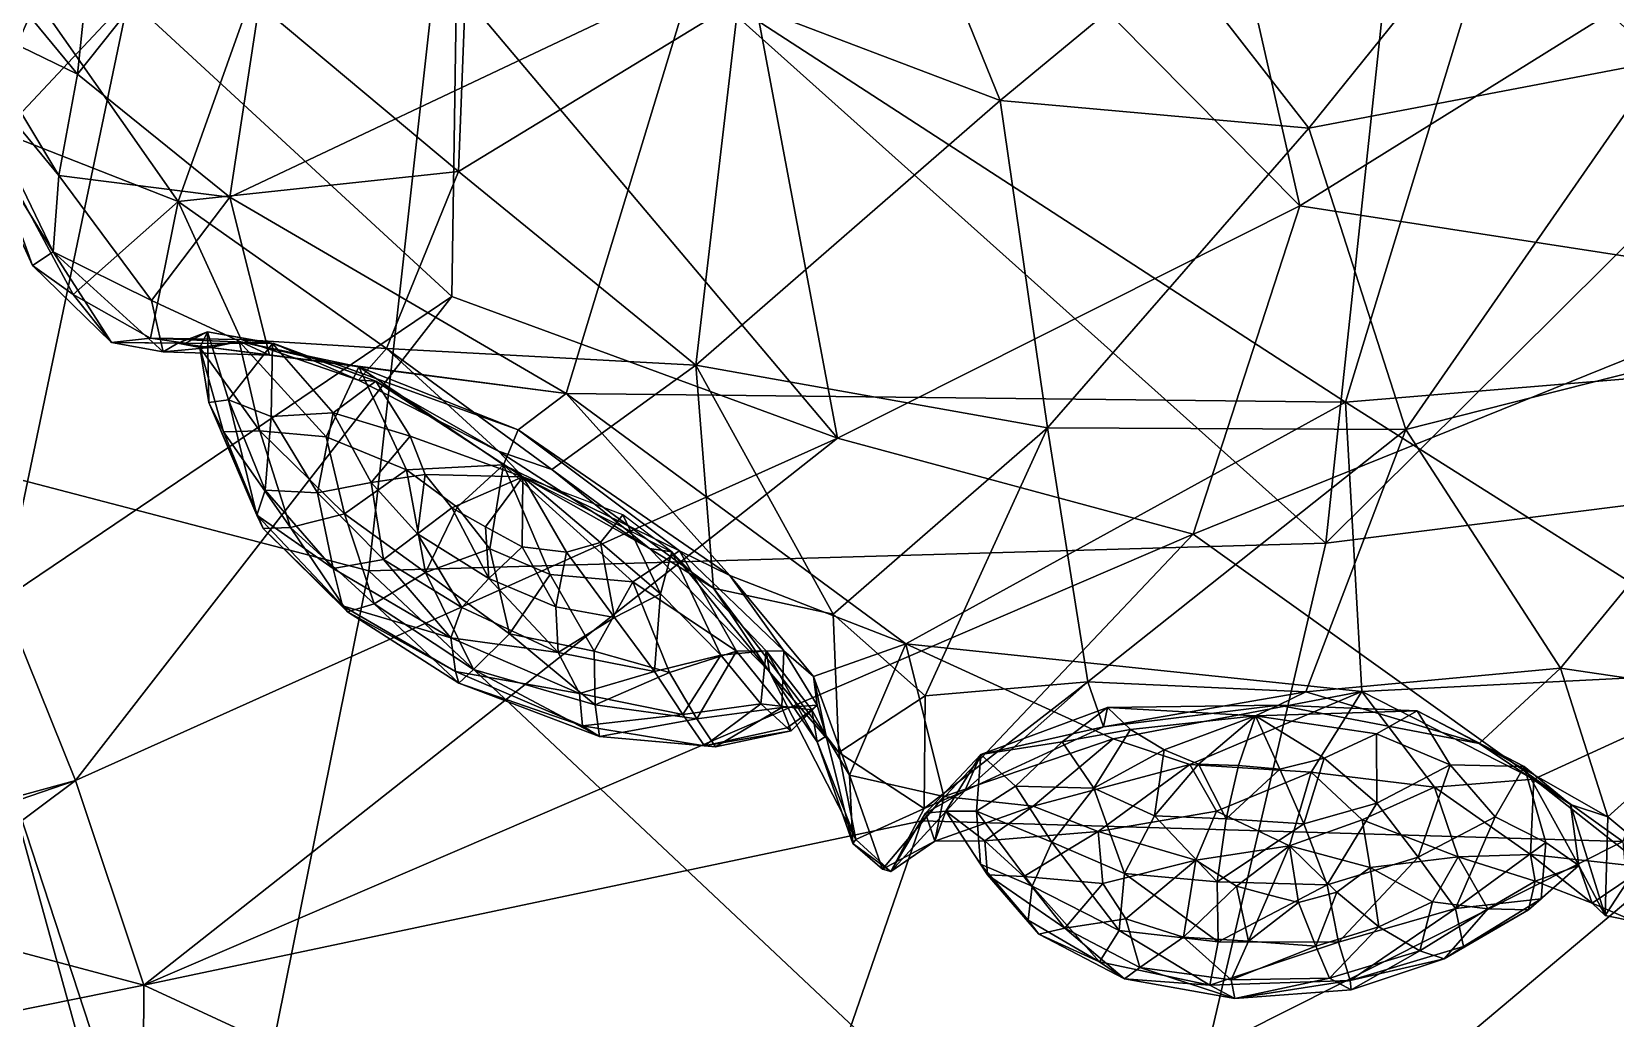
# Model space of a CAD drawing. Extents: x -1.1 to 1.1, y -3.78 to 5.59.
# Drawn here: x 0.4002 to 0.5983, y -1.8099 to -1.6865 of the extents above; entities that cross this region are included whole.
import ezdxf

# ---------------------------------------------------------------- set-up
doc = ezdxf.new("R2010")
doc.units = 0
doc.layers.add('STEGOSRS$LWO', color=1, linetype='CONTINUOUS')

msp = doc.modelspace()

# ---------------------------------------------------------------- linework, layer by layer
at = {"layer": 'STEGOSRS$LWO'}
for points in [[(0.31653, -1.72102, 2.58349), (0.4536, -1.65331, 2.53781), (0.3213, -1.55433, 2.68299)], [(0.50104, -1.73733, 1.20465), (0.45339, -1.68076, 1.10156), (0.48074, -1.62935, 0.93973)], [(0.55888, -1.70827, 1.11922), (0.48074, -1.62935, 0.93973), (0.54084, -1.62904, 0.93015)], [(0.50104, -1.73733, 1.20465), (0.48074, -1.62935, 0.93973), (0.55888, -1.70827, 1.11922)], [(0.55888, -1.70827, 1.11922), (0.54084, -1.62904, 0.93015), (0.65119, -1.65074, 0.99182)], [(0.41234, -1.68226, 1.19148), (0.37455, -1.72261, 1.30291), (0.34999, -1.63189, 1.28367)], [(0.67938, -1.63394, 2.30819), (0.57314, -1.64689, 2.4393), (0.5621, -1.75044, 2.38643)], [(0.5621, -1.75044, 2.38643), (0.66903, -1.73704, 2.25782), (0.67938, -1.63394, 2.30819)], [(0.5621, -1.75044, 2.38643), (0.57314, -1.64689, 2.4393), (0.4536, -1.65331, 2.53781)], [(0.62272, -1.71814, 1.15257), (0.55888, -1.70827, 1.11922), (0.65119, -1.65074, 0.99182)], [(0.44243, -1.75392, 2.48303), (0.4536, -1.65331, 2.53781), (0.31653, -1.72102, 2.58349)], [(0.41008, -1.65261, 0.01009), (0.40597, -1.69177, 0.02), (0.39304, -1.67614, 0.03378)], [(0.41008, -1.65261, 0.01009), (0.43245, -1.65848, 0.00108), (0.40597, -1.69177, 0.02)], [(0.44243, -1.75392, 2.48303), (0.5621, -1.75044, 2.38643), (0.4536, -1.65331, 2.53781)], [(0.58662, -1.66069, -0.00011), (0.67359, -1.65606, 0.00441), (0.65354, -1.72544, 0.00239)], [(0.43245, -1.65848, 0.00108), (0.42503, -1.70717, 0.0074), (0.40597, -1.69177, 0.02)], [(0.43245, -1.65848, 0.00108), (0.48291, -1.67979, -0.00323), (0.42503, -1.70717, 0.0074)], [(0.48291, -1.67979, -0.00323), (0.58662, -1.66069, -0.00011), (0.56457, -1.73281, -0.00253)], [(0.65354, -1.72544, 0.00239), (0.56457, -1.73281, -0.00253), (0.58662, -1.66069, -0.00011)], [(0.45527, -1.66208, 0.25237), (0.42767, -1.6822, 0.16996), (0.45363, -1.70398, 0.17483)], [(0.48867, -1.68267, 0.26155), (0.45527, -1.66208, 0.25237), (0.45363, -1.70398, 0.17483)], [(0.5102, -1.6675, 0.33802), (0.48867, -1.68267, 0.26155), (0.52137, -1.69506, 0.25875)], [(0.54322, -1.67699, 0.33518), (0.5102, -1.6675, 0.33802), (0.52137, -1.69506, 0.25875)], [(0.61068, -1.66764, 0.33325), (0.58248, -1.67056, 0.34405), (0.60413, -1.69012, 0.2637)], [(0.58248, -1.67056, 0.34405), (0.54322, -1.67699, 0.33518), (0.55997, -1.69852, 0.25667)], [(0.58248, -1.67056, 0.34405), (0.55997, -1.69852, 0.25667), (0.60413, -1.69012, 0.2637)], [(0.38366, -1.67403, 0.07745), (0.39396, -1.69808, 0.07114), (0.40089, -1.68245, 0.10856)], [(0.39195, -1.685, 0.04035), (0.39304, -1.67614, 0.03378), (0.40597, -1.69177, 0.02)], [(0.54322, -1.67699, 0.33518), (0.52137, -1.69506, 0.25875), (0.55997, -1.69852, 0.25667)], [(0.45281, -1.7196, 1.19602), (0.41234, -1.68226, 1.19148), (0.45339, -1.68076, 1.10156)], [(0.48291, -1.67979, -0.00323), (0.46709, -1.73174, -0.00002), (0.42503, -1.70717, 0.0074)], [(0.45281, -1.7196, 1.19602), (0.45339, -1.68076, 1.10156), (0.50104, -1.73733, 1.20465)], [(0.56457, -1.73281, -0.00253), (0.46709, -1.73174, -0.00002), (0.48291, -1.67979, -0.00323)], [(0.37455, -1.72261, 1.30291), (0.41234, -1.68226, 1.19148), (0.39663, -1.75755, 1.32417)], [(0.41859, -1.70773, 0.10462), (0.40089, -1.68245, 0.10856), (0.39396, -1.69808, 0.07114)], [(0.41234, -1.68226, 1.19148), (0.45281, -1.7196, 1.19602), (0.39663, -1.75755, 1.32417)], [(0.42767, -1.6822, 0.16996), (0.40089, -1.68245, 0.10856), (0.41859, -1.70773, 0.10462)], [(0.45363, -1.70398, 0.17483), (0.42767, -1.6822, 0.16996), (0.41859, -1.70773, 0.10462)], [(0.48867, -1.68267, 0.26155), (0.45363, -1.70398, 0.17483), (0.48333, -1.72821, 0.15866)], [(0.52137, -1.69506, 0.25875), (0.48867, -1.68267, 0.26155), (0.48333, -1.72821, 0.15866)], [(0.39081, -1.68892, 0.0497), (0.39195, -1.685, 0.04035), (0.40366, -1.70445, 0.02683)], [(0.40597, -1.69177, 0.02), (0.40366, -1.70445, 0.02683), (0.39195, -1.685, 0.04035)], [(0.38986, -1.69276, 0.05841), (0.39081, -1.68892, 0.0497), (0.40294, -1.71403, 0.03817)], [(0.40366, -1.70445, 0.02683), (0.40294, -1.71403, 0.03817), (0.39081, -1.68892, 0.0497)], [(0.60413, -1.69012, 0.2637), (0.55997, -1.69852, 0.25667), (0.57211, -1.73624, 0.16661)], [(0.60413, -1.69012, 0.2637), (0.57211, -1.73624, 0.16661), (0.62745, -1.72224, 0.17163)], [(0.40294, -1.71403, 0.03817), (0.40035, -1.71574, 0.05261), (0.38986, -1.69276, 0.05841)], [(0.39396, -1.69808, 0.07114), (0.38986, -1.69276, 0.05841), (0.40035, -1.71574, 0.05261)], [(0.40366, -1.70445, 0.02683), (0.40597, -1.69177, 0.02), (0.42503, -1.70717, 0.0074)], [(0.52137, -1.69506, 0.25875), (0.48333, -1.72821, 0.15866), (0.52731, -1.73601, 0.16567)], [(0.55997, -1.69852, 0.25667), (0.52137, -1.69506, 0.25875), (0.52731, -1.73601, 0.16567)], [(0.40035, -1.71574, 0.05261), (0.40544, -1.71936, 0.06546), (0.39396, -1.69808, 0.07114)], [(0.39396, -1.69808, 0.07114), (0.40544, -1.71936, 0.06546), (0.41859, -1.70773, 0.10462)], [(0.55997, -1.69852, 0.25667), (0.52731, -1.73601, 0.16567), (0.57211, -1.73624, 0.16661)], [(0.40294, -1.71403, 0.03817), (0.40366, -1.70445, 0.02683), (0.41522, -1.72008, 0.01675)], [(0.42503, -1.70717, 0.0074), (0.41522, -1.72008, 0.01675), (0.40366, -1.70445, 0.02683)], [(0.45363, -1.70398, 0.17483), (0.41859, -1.70773, 0.10462), (0.44464, -1.72609, 0.12009)], [(0.44464, -1.72609, 0.12009), (0.48333, -1.72821, 0.15866), (0.45363, -1.70398, 0.17483)], [(0.42998, -1.72692, 0.00893), (0.41522, -1.72008, 0.01675), (0.42503, -1.70717, 0.0074)], [(0.46709, -1.73174, -0.00002), (0.42998, -1.72692, 0.00893), (0.42503, -1.70717, 0.0074)], [(0.41859, -1.70773, 0.10462), (0.40544, -1.71936, 0.06546), (0.41509, -1.72482, 0.07318)], [(0.41509, -1.72482, 0.07318), (0.42646, -1.72499, 0.09696), (0.41859, -1.70773, 0.10462)], [(0.42646, -1.72499, 0.09696), (0.44464, -1.72609, 0.12009), (0.41859, -1.70773, 0.10462)], [(0.54552, -1.74935, 1.23277), (0.50104, -1.73733, 1.20465), (0.55888, -1.70827, 1.11922)], [(0.54552, -1.74935, 1.23277), (0.55888, -1.70827, 1.11922), (0.62272, -1.71814, 1.15257)], [(0.41025, -1.72537, 0.04952), (0.40035, -1.71574, 0.05261), (0.40294, -1.71403, 0.03817)], [(0.41669, -1.72654, 0.0267), (0.40294, -1.71403, 0.03817), (0.41522, -1.72008, 0.01675)], [(0.41669, -1.72654, 0.0267), (0.41025, -1.72537, 0.04952), (0.40294, -1.71403, 0.03817)], [(0.40544, -1.71936, 0.06546), (0.40035, -1.71574, 0.05261), (0.41025, -1.72537, 0.04952)], [(0.59926, -1.78779, 1.35934), (0.54552, -1.74935, 1.23277), (0.62272, -1.71814, 1.15257)], [(0.29164, -1.84183, 2.5071), (0.42343, -1.84798, 2.42016), (0.31653, -1.72102, 2.58349)], [(0.42343, -1.84798, 2.42016), (0.44243, -1.75392, 2.48303), (0.31653, -1.72102, 2.58349)], [(0.39663, -1.75755, 1.32417), (0.45281, -1.7196, 1.19602), (0.40572, -1.78015, 1.36712)], [(0.41509, -1.72482, 0.07318), (0.40544, -1.71936, 0.06546), (0.41025, -1.72537, 0.04952)], [(0.45281, -1.7196, 1.19602), (0.50104, -1.73733, 1.20465), (0.40572, -1.78015, 1.36712)], [(0.42998, -1.72692, 0.00893), (0.41669, -1.72654, 0.0267), (0.41522, -1.72008, 0.01675)], [(0.59148, -1.76612, 0.12262), (0.62745, -1.72224, 0.17163), (0.57211, -1.73624, 0.16661)], [(0.59148, -1.76612, 0.12262), (0.61429, -1.76946, 0.12696), (0.62745, -1.72224, 0.17163)], [(0.41947, -1.72544, 0.06342), (0.41509, -1.72482, 0.07318), (0.41025, -1.72537, 0.04952)], [(0.41509, -1.72482, 0.07318), (0.41947, -1.72544, 0.06342), (0.43053, -1.72548, 0.08953)], [(0.43053, -1.72548, 0.08953), (0.42646, -1.72499, 0.09696), (0.41509, -1.72482, 0.07318)], [(0.41853, -1.72543, 0.04363), (0.42129, -1.726, 0.03731), (0.42223, -1.72402, 0.05694)], [(0.42223, -1.72402, 0.05694), (0.41947, -1.72544, 0.06342), (0.41853, -1.72543, 0.04363)], [(0.43053, -1.72548, 0.08953), (0.41947, -1.72544, 0.06342), (0.42223, -1.72402, 0.05694)], [(0.42241, -1.73288, 0.04609), (0.42223, -1.72402, 0.05694), (0.42129, -1.726, 0.03731)], [(0.43037, -1.72549, 0.08202), (0.42223, -1.72402, 0.05694), (0.42485, -1.73253, 0.06286)], [(0.42241, -1.73288, 0.04609), (0.42485, -1.73253, 0.06286), (0.42223, -1.72402, 0.05694)], [(0.43037, -1.72549, 0.08202), (0.43053, -1.72548, 0.08953), (0.42223, -1.72402, 0.05694)], [(0.42646, -1.72499, 0.09696), (0.43053, -1.72548, 0.08953), (0.44112, -1.73005, 0.10789)], [(0.44112, -1.73005, 0.10789), (0.44464, -1.72609, 0.12009), (0.42646, -1.72499, 0.09696)], [(0.41853, -1.72543, 0.04363), (0.41025, -1.72537, 0.04952), (0.41669, -1.72654, 0.0267)], [(0.41025, -1.72537, 0.04952), (0.41853, -1.72543, 0.04363), (0.41947, -1.72544, 0.06342)], [(0.41669, -1.72654, 0.0267), (0.4226, -1.72597, 0.02634), (0.41853, -1.72543, 0.04363)], [(0.4226, -1.72597, 0.02634), (0.41669, -1.72654, 0.0267), (0.42998, -1.72692, 0.00893)], [(0.42129, -1.726, 0.03731), (0.41853, -1.72543, 0.04363), (0.4226, -1.72597, 0.02634)], [(0.42129, -1.726, 0.03731), (0.42619, -1.72524, 0.02297), (0.42879, -1.73639, 0.01943)], [(0.4226, -1.72597, 0.02634), (0.42619, -1.72524, 0.02297), (0.42129, -1.726, 0.03731)], [(0.42425, -1.73652, 0.0311), (0.42241, -1.73288, 0.04609), (0.42129, -1.726, 0.03731)], [(0.42879, -1.73639, 0.01943), (0.42425, -1.73652, 0.0311), (0.42129, -1.726, 0.03731)], [(0.42619, -1.72524, 0.02297), (0.4226, -1.72597, 0.02634), (0.43786, -1.7279, 0.00955)], [(0.42998, -1.72692, 0.00893), (0.43786, -1.7279, 0.00955), (0.4226, -1.72597, 0.02634)], [(0.42485, -1.73253, 0.06286), (0.43021, -1.73462, 0.07985), (0.43037, -1.72549, 0.08202)], [(0.42619, -1.72524, 0.02297), (0.44118, -1.7284, 0.00846), (0.43709, -1.73715, 0.00954)], [(0.43709, -1.73715, 0.00954), (0.42879, -1.73639, 0.01943), (0.42619, -1.72524, 0.02297)], [(0.43786, -1.7279, 0.00955), (0.44118, -1.7284, 0.00846), (0.42619, -1.72524, 0.02297)], [(0.43786, -1.7279, 0.00955), (0.42998, -1.72692, 0.00893), (0.46709, -1.73174, -0.00002)], [(0.43021, -1.73462, 0.07985), (0.43797, -1.73414, 0.09424), (0.43037, -1.72549, 0.08202)], [(0.43053, -1.72548, 0.08953), (0.43037, -1.72549, 0.08202), (0.44328, -1.73019, 0.10222)], [(0.43797, -1.73414, 0.09424), (0.44328, -1.73019, 0.10222), (0.43037, -1.72549, 0.08202)], [(0.44328, -1.73019, 0.10222), (0.44112, -1.73005, 0.10789), (0.43053, -1.72548, 0.08953)], [(0.44464, -1.72609, 0.12009), (0.44112, -1.73005, 0.10789), (0.45863, -1.73895, 0.11388)], [(0.45863, -1.73895, 0.11388), (0.46532, -1.74125, 0.12091), (0.44464, -1.72609, 0.12009)], [(0.48333, -1.72821, 0.15866), (0.44464, -1.72609, 0.12009), (0.46532, -1.74125, 0.12091)], [(0.56457, -1.73281, -0.00253), (0.65354, -1.72544, 0.00239), (0.61773, -1.76645, -0.00122)], [(0.44712, -1.74129, 0.00286), (0.43709, -1.73715, 0.00954), (0.44118, -1.7284, 0.00846)], [(0.46709, -1.73174, -0.00002), (0.46108, -1.7363, 0.00137), (0.43786, -1.7279, 0.00955)], [(0.44118, -1.7284, 0.00846), (0.43786, -1.7279, 0.00955), (0.46108, -1.7363, 0.00137)], [(0.44118, -1.7284, 0.00846), (0.45928, -1.74068, 0.00083), (0.44712, -1.74129, 0.00286)], [(0.46108, -1.7363, 0.00137), (0.45928, -1.74068, 0.00083), (0.44118, -1.7284, 0.00846)], [(0.46532, -1.74125, 0.12091), (0.48554, -1.75609, 0.11073), (0.48333, -1.72821, 0.15866)], [(0.50051, -1.75934, 0.11676), (0.52731, -1.73601, 0.16567), (0.48333, -1.72821, 0.15866)], [(0.48554, -1.75609, 0.11073), (0.50051, -1.75934, 0.11676), (0.48333, -1.72821, 0.15866)], [(0.43797, -1.73414, 0.09424), (0.4476, -1.73706, 0.10437), (0.44328, -1.73019, 0.10222)], [(0.45863, -1.73895, 0.11388), (0.44112, -1.73005, 0.10789), (0.44328, -1.73019, 0.10222)], [(0.44328, -1.73019, 0.10222), (0.4476, -1.73706, 0.10437), (0.46168, -1.74217, 0.10869)], [(0.46168, -1.74217, 0.10869), (0.45863, -1.73895, 0.11388), (0.44328, -1.73019, 0.10222)], [(0.42485, -1.73253, 0.06286), (0.42241, -1.73288, 0.04609), (0.4284, -1.74697, 0.04829)], [(0.42241, -1.73288, 0.04609), (0.42425, -1.73652, 0.0311), (0.42919, -1.74862, 0.03211)], [(0.42919, -1.74862, 0.03211), (0.4284, -1.74697, 0.04829), (0.42241, -1.73288, 0.04609)], [(0.43021, -1.73462, 0.07985), (0.42485, -1.73253, 0.06286), (0.42944, -1.74382, 0.06533)], [(0.4284, -1.74697, 0.04829), (0.42944, -1.74382, 0.06533), (0.42485, -1.73253, 0.06286)], [(0.46108, -1.7363, 0.00137), (0.46709, -1.73174, -0.00002), (0.48757, -1.75449, 0.00557)], [(0.46709, -1.73174, -0.00002), (0.50957, -1.76305, 0.00528), (0.48757, -1.75449, 0.00557)], [(0.50957, -1.76305, 0.00528), (0.46709, -1.73174, -0.00002), (0.56457, -1.73281, -0.00253)], [(0.56457, -1.73281, -0.00253), (0.56661, -1.76902, -0.00315), (0.50957, -1.76305, 0.00528)], [(0.56457, -1.73281, -0.00253), (0.61773, -1.76645, -0.00122), (0.56661, -1.76902, -0.00315)], [(0.42944, -1.74382, 0.06533), (0.43598, -1.74415, 0.08209), (0.43021, -1.73462, 0.07985)], [(0.43797, -1.73414, 0.09424), (0.43021, -1.73462, 0.07985), (0.43598, -1.74415, 0.08209)], [(0.43598, -1.74415, 0.08209), (0.44272, -1.74289, 0.09579), (0.43797, -1.73414, 0.09424)], [(0.4476, -1.73706, 0.10437), (0.43797, -1.73414, 0.09424), (0.44272, -1.74289, 0.09579)], [(0.42425, -1.73652, 0.0311), (0.42879, -1.73639, 0.01943), (0.43263, -1.74852, 0.01825)], [(0.43263, -1.74852, 0.01825), (0.42919, -1.74862, 0.03211), (0.42425, -1.73652, 0.0311)], [(0.42879, -1.73639, 0.01943), (0.43709, -1.73715, 0.00954), (0.43939, -1.74678, 0.00787)], [(0.43939, -1.74678, 0.00787), (0.43263, -1.74852, 0.01825), (0.42879, -1.73639, 0.01943)], [(0.44272, -1.74289, 0.09579), (0.44946, -1.74189, 0.10396), (0.4476, -1.73706, 0.10437)], [(0.4476, -1.73706, 0.10437), (0.44946, -1.74189, 0.10396), (0.46168, -1.74217, 0.10869)], [(0.45928, -1.74068, 0.00083), (0.46108, -1.7363, 0.00137), (0.48129, -1.7514, 0.00384)], [(0.46108, -1.7363, 0.00137), (0.48757, -1.75449, 0.00557), (0.48129, -1.7514, 0.00384)], [(0.52731, -1.73601, 0.16567), (0.50051, -1.75934, 0.11676), (0.512, -1.76957, 0.11164)], [(0.512, -1.76957, 0.11164), (0.53233, -1.76781, 0.12096), (0.52731, -1.73601, 0.16567)], [(0.57211, -1.73624, 0.16661), (0.52731, -1.73601, 0.16567), (0.53233, -1.76781, 0.12096)], [(0.53233, -1.76781, 0.12096), (0.5596, -1.76905, 0.12681), (0.57211, -1.73624, 0.16661)], [(0.66903, -1.73704, 2.25782), (0.5621, -1.75044, 2.38643), (0.53991, -1.84566, 2.32399)], [(0.53991, -1.84566, 2.32399), (0.63741, -1.82719, 2.19343), (0.66903, -1.73704, 2.25782)], [(0.5596, -1.76905, 0.12681), (0.59148, -1.76612, 0.12262), (0.57211, -1.73624, 0.16661)], [(0.40572, -1.78015, 1.36712), (0.50104, -1.73733, 1.20465), (0.41426, -1.80575, 1.44055)], [(0.50104, -1.73733, 1.20465), (0.54552, -1.74935, 1.23277), (0.41426, -1.80575, 1.44055)], [(0.44712, -1.74129, 0.00286), (0.43939, -1.74678, 0.00787), (0.43709, -1.73715, 0.00954)], [(0.46532, -1.74125, 0.12091), (0.45863, -1.73895, 0.11388), (0.47752, -1.75111, 0.10795)], [(0.47752, -1.75111, 0.10795), (0.45863, -1.73895, 0.11388), (0.46168, -1.74217, 0.10869)], [(0.45345, -1.74594, 0.0009), (0.44712, -1.74129, 0.00286), (0.45928, -1.74068, 0.00083)], [(0.45756, -1.75116, 0.00108), (0.45345, -1.74594, 0.0009), (0.45928, -1.74068, 0.00083)], [(0.46511, -1.7544, 0.00194), (0.45756, -1.75116, 0.00108), (0.45928, -1.74068, 0.00083)], [(0.47543, -1.75531, 0.00392), (0.46511, -1.7544, 0.00194), (0.45928, -1.74068, 0.00083)], [(0.48129, -1.7514, 0.00384), (0.47543, -1.75531, 0.00392), (0.45928, -1.74068, 0.00083)], [(0.44272, -1.74289, 0.09579), (0.43598, -1.74415, 0.08209), (0.44427, -1.7525, 0.0826)], [(0.44952, -1.75411, 0.0048), (0.43939, -1.74678, 0.00787), (0.44712, -1.74129, 0.00286)], [(0.44946, -1.74189, 0.10396), (0.44272, -1.74289, 0.09579), (0.44849, -1.7493, 0.09589)], [(0.44427, -1.7525, 0.0826), (0.44849, -1.7493, 0.09589), (0.44272, -1.74289, 0.09579)], [(0.45345, -1.74594, 0.0009), (0.44952, -1.75411, 0.0048), (0.44712, -1.74129, 0.00286)], [(0.44849, -1.7493, 0.09589), (0.45278, -1.74606, 0.10353), (0.44946, -1.74189, 0.10396)], [(0.44946, -1.74189, 0.10396), (0.45278, -1.74606, 0.10353), (0.46168, -1.74217, 0.10869)], [(0.45278, -1.74606, 0.10353), (0.45703, -1.74842, 0.10418), (0.46168, -1.74217, 0.10869)], [(0.45703, -1.74842, 0.10418), (0.4616, -1.75093, 0.10404), (0.46168, -1.74217, 0.10869)], [(0.4616, -1.75093, 0.10404), (0.46713, -1.75158, 0.1049), (0.46168, -1.74217, 0.10869)], [(0.46713, -1.75158, 0.1049), (0.4714, -1.75037, 0.10591), (0.46168, -1.74217, 0.10869)], [(0.4714, -1.75037, 0.10591), (0.47418, -1.74691, 0.10712), (0.46168, -1.74217, 0.10869)], [(0.48033, -1.75156, 0.10249), (0.47752, -1.75111, 0.10795), (0.46168, -1.74217, 0.10869)], [(0.47752, -1.75111, 0.10795), (0.48554, -1.75609, 0.11073), (0.46532, -1.74125, 0.12091)], [(0.43797, -1.75361, 0.06449), (0.42944, -1.74382, 0.06533), (0.4284, -1.74697, 0.04829)], [(0.43598, -1.74415, 0.08209), (0.42944, -1.74382, 0.06533), (0.43797, -1.75361, 0.06449)], [(0.43797, -1.75361, 0.06449), (0.44427, -1.7525, 0.0826), (0.43598, -1.74415, 0.08209)], [(0.43911, -1.75831, 0.04445), (0.43797, -1.75361, 0.06449), (0.4284, -1.74697, 0.04829)], [(0.43911, -1.75831, 0.04445), (0.4284, -1.74697, 0.04829), (0.42919, -1.74862, 0.03211)], [(0.44309, -1.75806, 0.01402), (0.43263, -1.74852, 0.01825), (0.43939, -1.74678, 0.00787)], [(0.44952, -1.75411, 0.0048), (0.44309, -1.75806, 0.01402), (0.43939, -1.74678, 0.00787)], [(0.45278, -1.74606, 0.10353), (0.44849, -1.7493, 0.09589), (0.45741, -1.75489, 0.09696)], [(0.44952, -1.75411, 0.0048), (0.45345, -1.74594, 0.0009), (0.45756, -1.75116, 0.00108)], [(0.45741, -1.75489, 0.09696), (0.45703, -1.74842, 0.10418), (0.45278, -1.74606, 0.10353)], [(0.47418, -1.74691, 0.10712), (0.4714, -1.75037, 0.10591), (0.47888, -1.75679, 0.09931)], [(0.48033, -1.75156, 0.10249), (0.47418, -1.74691, 0.10712), (0.47888, -1.75679, 0.09931)], [(0.43973, -1.75905, 0.02727), (0.42919, -1.74862, 0.03211), (0.43263, -1.74852, 0.01825)], [(0.43973, -1.75905, 0.02727), (0.43911, -1.75831, 0.04445), (0.42919, -1.74862, 0.03211)], [(0.44309, -1.75806, 0.01402), (0.43973, -1.75905, 0.02727), (0.43263, -1.74852, 0.01825)], [(0.4616, -1.75093, 0.10404), (0.45703, -1.74842, 0.10418), (0.45741, -1.75489, 0.09696)], [(0.41426, -1.80575, 1.44055), (0.54552, -1.74935, 1.23277), (0.51158, -1.78521, 1.35228)], [(0.53991, -1.84566, 2.32399), (0.5621, -1.75044, 2.38643), (0.44243, -1.75392, 2.48303)], [(0.44849, -1.7493, 0.09589), (0.44427, -1.7525, 0.0826), (0.45406, -1.75849, 0.08512)], [(0.45406, -1.75849, 0.08512), (0.45741, -1.75489, 0.09696), (0.44849, -1.7493, 0.09589)], [(0.46582, -1.75842, 0.09777), (0.4616, -1.75093, 0.10404), (0.45741, -1.75489, 0.09696)], [(0.46713, -1.75158, 0.1049), (0.4616, -1.75093, 0.10404), (0.46582, -1.75842, 0.09777)], [(0.4714, -1.75037, 0.10591), (0.46713, -1.75158, 0.1049), (0.47316, -1.75976, 0.09729)], [(0.47888, -1.75679, 0.09931), (0.4714, -1.75037, 0.10591), (0.47316, -1.75976, 0.09729)], [(0.54552, -1.74935, 1.23277), (0.59926, -1.78779, 1.35934), (0.51158, -1.78521, 1.35228)], [(0.44427, -1.7525, 0.0826), (0.43797, -1.75361, 0.06449), (0.45267, -1.76232, 0.06751)], [(0.45267, -1.76232, 0.06751), (0.45406, -1.75849, 0.08512), (0.44427, -1.7525, 0.0826)], [(0.45756, -1.75116, 0.00108), (0.46003, -1.7618, 0.00586), (0.44952, -1.75411, 0.0048)], [(0.46003, -1.7618, 0.00586), (0.45756, -1.75116, 0.00108), (0.46511, -1.7544, 0.00194)], [(0.47316, -1.75976, 0.09729), (0.46713, -1.75158, 0.1049), (0.46582, -1.75842, 0.09777)], [(0.48841, -1.76399, 0.01222), (0.47543, -1.75531, 0.00392), (0.48129, -1.7514, 0.00384)], [(0.48554, -1.75609, 0.11073), (0.47752, -1.75111, 0.10795), (0.49255, -1.76655, 0.08789)], [(0.49255, -1.76655, 0.08789), (0.47752, -1.75111, 0.10795), (0.48033, -1.75156, 0.10249)], [(0.48033, -1.75156, 0.10249), (0.47888, -1.75679, 0.09931), (0.48643, -1.76448, 0.0855)], [(0.49211, -1.76393, 0.08062), (0.48033, -1.75156, 0.10249), (0.48643, -1.76448, 0.0855)], [(0.49211, -1.76393, 0.08062), (0.49255, -1.76655, 0.08789), (0.48033, -1.75156, 0.10249)], [(0.48129, -1.7514, 0.00384), (0.49431, -1.76391, 0.01489), (0.48841, -1.76399, 0.01222)], [(0.48129, -1.7514, 0.00384), (0.48757, -1.75449, 0.00557), (0.49431, -1.76391, 0.01489)], [(0.42343, -1.84798, 2.42016), (0.53991, -1.84566, 2.32399), (0.44243, -1.75392, 2.48303)], [(0.45267, -1.76232, 0.06751), (0.43797, -1.75361, 0.06449), (0.43911, -1.75831, 0.04445)], [(0.45549, -1.76627, 0.01493), (0.44309, -1.75806, 0.01402), (0.44952, -1.75411, 0.0048)], [(0.46003, -1.7618, 0.00586), (0.45549, -1.76627, 0.01493), (0.44952, -1.75411, 0.0048)], [(0.45741, -1.75489, 0.09696), (0.45406, -1.75849, 0.08512), (0.46608, -1.76413, 0.08529)], [(0.46608, -1.76413, 0.08529), (0.46582, -1.75842, 0.09777), (0.45741, -1.75489, 0.09696)], [(0.46511, -1.7544, 0.00194), (0.47062, -1.76399, 0.00633), (0.46003, -1.7618, 0.00586)], [(0.47062, -1.76399, 0.00633), (0.46511, -1.7544, 0.00194), (0.47543, -1.75531, 0.00392)], [(0.48757, -1.75449, 0.00557), (0.50957, -1.76305, 0.00528), (0.49805, -1.76716, 0.01876)], [(0.48757, -1.75449, 0.00557), (0.49805, -1.76716, 0.01876), (0.49431, -1.76391, 0.01489)], [(0.47543, -1.75531, 0.00392), (0.48002, -1.76665, 0.0106), (0.47062, -1.76399, 0.00633)], [(0.47888, -1.75679, 0.09931), (0.47316, -1.75976, 0.09729), (0.47816, -1.76652, 0.0853)], [(0.47543, -1.75531, 0.00392), (0.48841, -1.76399, 0.01222), (0.48002, -1.76665, 0.0106)], [(0.48643, -1.76448, 0.0855), (0.47888, -1.75679, 0.09931), (0.47816, -1.76652, 0.0853)], [(0.49255, -1.76655, 0.08789), (0.50122, -1.77663, 0.09411), (0.48554, -1.75609, 0.11073)], [(0.48554, -1.75609, 0.11073), (0.50122, -1.77663, 0.09411), (0.50051, -1.75934, 0.11676)], [(0.39663, -1.75755, 1.32417), (0.40572, -1.78015, 1.36712), (0.29775, -1.80982, 1.50343)], [(0.45325, -1.7665, 0.04599), (0.45267, -1.76232, 0.06751), (0.43911, -1.75831, 0.04445)], [(0.45325, -1.7665, 0.04599), (0.43911, -1.75831, 0.04445), (0.43973, -1.75905, 0.02727)], [(0.45366, -1.76796, 0.02814), (0.43973, -1.75905, 0.02727), (0.44309, -1.75806, 0.01402)], [(0.45549, -1.76627, 0.01493), (0.45366, -1.76796, 0.02814), (0.44309, -1.75806, 0.01402)], [(0.46608, -1.76413, 0.08529), (0.45406, -1.75849, 0.08512), (0.45267, -1.76232, 0.06751)], [(0.47316, -1.75976, 0.09729), (0.46582, -1.75842, 0.09777), (0.46608, -1.76413, 0.08529)], [(0.45366, -1.76796, 0.02814), (0.45325, -1.7665, 0.04599), (0.43973, -1.75905, 0.02727)], [(0.47816, -1.76652, 0.0853), (0.47316, -1.75976, 0.09729), (0.46608, -1.76413, 0.08529)], [(0.50051, -1.75934, 0.11676), (0.50122, -1.77663, 0.09411), (0.512, -1.76957, 0.11164)], [(0.46877, -1.76925, 0.068), (0.46608, -1.76413, 0.08529), (0.45267, -1.76232, 0.06751)], [(0.46877, -1.76925, 0.068), (0.45267, -1.76232, 0.06751), (0.45325, -1.7665, 0.04599)], [(0.47071, -1.77069, 0.01467), (0.45549, -1.76627, 0.01493), (0.46003, -1.7618, 0.00586)], [(0.47062, -1.76399, 0.00633), (0.47071, -1.77069, 0.01467), (0.46003, -1.7618, 0.00586)], [(0.47816, -1.76652, 0.0853), (0.46608, -1.76413, 0.08529), (0.46877, -1.76925, 0.068)], [(0.47071, -1.77069, 0.01467), (0.47062, -1.76399, 0.00633), (0.48002, -1.76665, 0.0106)], [(0.48643, -1.76448, 0.0855), (0.47816, -1.76652, 0.0853), (0.48167, -1.77191, 0.06926)], [(0.48345, -1.77245, 0.02058), (0.48002, -1.76665, 0.0106), (0.48841, -1.76399, 0.01222)], [(0.49144, -1.77056, 0.06942), (0.48643, -1.76448, 0.0855), (0.48167, -1.77191, 0.06926)], [(0.48841, -1.76399, 0.01222), (0.49406, -1.77104, 0.02442), (0.48345, -1.77245, 0.02058)], [(0.49211, -1.76393, 0.08062), (0.48643, -1.76448, 0.0855), (0.49144, -1.77056, 0.06942)], [(0.49406, -1.77104, 0.02442), (0.48841, -1.76399, 0.01222), (0.49431, -1.76391, 0.01489)], [(0.49783, -1.77132, 0.05372), (0.49211, -1.76393, 0.08062), (0.49144, -1.77056, 0.06942)], [(0.49849, -1.7753, 0.06105), (0.49255, -1.76655, 0.08789), (0.49211, -1.76393, 0.08062)], [(0.49783, -1.77132, 0.05372), (0.49849, -1.7753, 0.06105), (0.49211, -1.76393, 0.08062)], [(0.49431, -1.76391, 0.01489), (0.4985, -1.77072, 0.03055), (0.49406, -1.77104, 0.02442)], [(0.49431, -1.76391, 0.01489), (0.49805, -1.76716, 0.01876), (0.4985, -1.77072, 0.03055)], [(0.50957, -1.76305, 0.00528), (0.50253, -1.77947, 0.02615), (0.49805, -1.76716, 0.01876)], [(0.51434, -1.78217, 0.01317), (0.50253, -1.77947, 0.02615), (0.50957, -1.76305, 0.00528)], [(0.53553, -1.77493, -0.00093), (0.51434, -1.78217, 0.01317), (0.50957, -1.76305, 0.00528)], [(0.53553, -1.77493, -0.00093), (0.50957, -1.76305, 0.00528), (0.56661, -1.76902, -0.00315)], [(0.46915, -1.7733, 0.04815), (0.46877, -1.76925, 0.068), (0.45325, -1.7665, 0.04599)], [(0.46915, -1.7733, 0.04815), (0.45325, -1.7665, 0.04599), (0.45366, -1.76796, 0.02814)], [(0.47126, -1.77464, 0.03002), (0.45366, -1.76796, 0.02814), (0.45549, -1.76627, 0.01493)], [(0.47071, -1.77069, 0.01467), (0.47126, -1.77464, 0.03002), (0.45549, -1.76627, 0.01493)], [(0.48167, -1.77191, 0.06926), (0.47816, -1.76652, 0.0853), (0.46877, -1.76925, 0.068)], [(0.48002, -1.76665, 0.0106), (0.48345, -1.77245, 0.02058), (0.47071, -1.77069, 0.01467)], [(0.50331, -1.78752, 0.06793), (0.50122, -1.77663, 0.09411), (0.49255, -1.76655, 0.08789)], [(0.49849, -1.7753, 0.06105), (0.50331, -1.78752, 0.06793), (0.49255, -1.76655, 0.08789)], [(0.58129, -1.77553, 0.11295), (0.59148, -1.76612, 0.12262), (0.5596, -1.76905, 0.12681)], [(0.58811, -1.78, 0.00021), (0.56661, -1.76902, -0.00315), (0.61773, -1.76645, -0.00122)], [(0.59738, -1.78472, 0.0929), (0.59148, -1.76612, 0.12262), (0.58129, -1.77553, 0.11295)], [(0.60209, -1.79098, 0.01173), (0.58811, -1.78, 0.00021), (0.61773, -1.76645, -0.00122)], [(0.59148, -1.76612, 0.12262), (0.59738, -1.78472, 0.0929), (0.61429, -1.76946, 0.12696)], [(0.47126, -1.77464, 0.03002), (0.46915, -1.7733, 0.04815), (0.45366, -1.76796, 0.02814)], [(0.49805, -1.76716, 0.01876), (0.50253, -1.77947, 0.02615), (0.49961, -1.77459, 0.03684)], [(0.49805, -1.76716, 0.01876), (0.49961, -1.77459, 0.03684), (0.4985, -1.77072, 0.03055)], [(0.53233, -1.76781, 0.12096), (0.51187, -1.78365, 0.09186), (0.51695, -1.78146, 0.08852)], [(0.512, -1.76957, 0.11164), (0.51187, -1.78365, 0.09186), (0.53233, -1.76781, 0.12096)], [(0.53432, -1.77343, 0.11409), (0.53233, -1.76781, 0.12096), (0.51695, -1.78146, 0.08852)], [(0.5596, -1.76905, 0.12681), (0.53233, -1.76781, 0.12096), (0.53432, -1.77343, 0.11409)], [(0.48167, -1.77191, 0.06926), (0.46877, -1.76925, 0.068), (0.46915, -1.7733, 0.04815)], [(0.47126, -1.77464, 0.03002), (0.47071, -1.77069, 0.01467), (0.48345, -1.77245, 0.02058)], [(0.49144, -1.77056, 0.06942), (0.48167, -1.77191, 0.06926), (0.4844, -1.7758, 0.04986)], [(0.49472, -1.77356, 0.0537), (0.49144, -1.77056, 0.06942), (0.4844, -1.7758, 0.04986)], [(0.49144, -1.77056, 0.06942), (0.49472, -1.77356, 0.0537), (0.49783, -1.77132, 0.05372)], [(0.49522, -1.77394, 0.03927), (0.49406, -1.77104, 0.02442), (0.4985, -1.77072, 0.03055)], [(0.4985, -1.77072, 0.03055), (0.49783, -1.77132, 0.05372), (0.49522, -1.77394, 0.03927)], [(0.4985, -1.77072, 0.03055), (0.49961, -1.77459, 0.03684), (0.49783, -1.77132, 0.05372)], [(0.50122, -1.77663, 0.09411), (0.51187, -1.78365, 0.09186), (0.512, -1.76957, 0.11164)], [(0.55618, -1.77071, 0.12286), (0.5596, -1.76905, 0.12681), (0.53432, -1.77343, 0.11409)], [(0.55618, -1.77071, 0.12286), (0.53432, -1.77343, 0.11409), (0.53481, -1.77102, 0.11073)], [(0.5533, -1.77207, 0.11769), (0.55618, -1.77071, 0.12286), (0.53481, -1.77102, 0.11073)], [(0.54512, -1.77815, -0.00148), (0.53553, -1.77493, -0.00093), (0.56661, -1.76902, -0.00315)], [(0.56661, -1.76902, -0.00315), (0.56028, -1.77911, -0.00158), (0.54512, -1.77815, -0.00148)], [(0.55618, -1.77071, 0.12286), (0.5533, -1.77207, 0.11769), (0.57355, -1.77145, 0.11375)], [(0.5596, -1.76905, 0.12681), (0.55618, -1.77071, 0.12286), (0.58129, -1.77553, 0.11295)], [(0.57355, -1.77145, 0.11375), (0.58129, -1.77553, 0.11295), (0.55618, -1.77071, 0.12286)], [(0.56028, -1.77911, -0.00158), (0.56661, -1.76902, -0.00315), (0.57569, -1.78097, 0.00222)], [(0.56661, -1.76902, -0.00315), (0.58811, -1.78, 0.00021), (0.57569, -1.78097, 0.00222)], [(0.59738, -1.78472, 0.0929), (0.60238, -1.78889, 0.08898), (0.61429, -1.76946, 0.12696)], [(0.4844, -1.7758, 0.04986), (0.48167, -1.77191, 0.06926), (0.46915, -1.7733, 0.04815)], [(0.48345, -1.77245, 0.02058), (0.48579, -1.77594, 0.03332), (0.47126, -1.77464, 0.03002)], [(0.48579, -1.77594, 0.03332), (0.48345, -1.77245, 0.02058), (0.49406, -1.77104, 0.02442)], [(0.49406, -1.77104, 0.02442), (0.49522, -1.77394, 0.03927), (0.48579, -1.77594, 0.03332)], [(0.49783, -1.77132, 0.05372), (0.49472, -1.77356, 0.0537), (0.49522, -1.77394, 0.03927)], [(0.49961, -1.77459, 0.03684), (0.49849, -1.7753, 0.06105), (0.49783, -1.77132, 0.05372)], [(0.52913, -1.77532, 0.10146), (0.53481, -1.77102, 0.11073), (0.51897, -1.77691, 0.08321)], [(0.53481, -1.77102, 0.11073), (0.53432, -1.77343, 0.11409), (0.51897, -1.77691, 0.08321)], [(0.53768, -1.77377, 0.11146), (0.53481, -1.77102, 0.11073), (0.52913, -1.77532, 0.10146)], [(0.53481, -1.77102, 0.11073), (0.53768, -1.77377, 0.11146), (0.5533, -1.77207, 0.11769)], [(0.53768, -1.77377, 0.11146), (0.5419, -1.77631, 0.11234), (0.5533, -1.77207, 0.11769)], [(0.5419, -1.77631, 0.11234), (0.54619, -1.77811, 0.11211), (0.5533, -1.77207, 0.11769)], [(0.54619, -1.77811, 0.11211), (0.55117, -1.77827, 0.11286), (0.5533, -1.77207, 0.11769)], [(0.55117, -1.77827, 0.11286), (0.55637, -1.77872, 0.11226), (0.5533, -1.77207, 0.11769)], [(0.56845, -1.77432, 0.11275), (0.57355, -1.77145, 0.11375), (0.5533, -1.77207, 0.11769)], [(0.56191, -1.77735, 0.1126), (0.56845, -1.77432, 0.11275), (0.5533, -1.77207, 0.11769)], [(0.55637, -1.77872, 0.11226), (0.56191, -1.77735, 0.1126), (0.5533, -1.77207, 0.11769)], [(0.57355, -1.77145, 0.11375), (0.56845, -1.77432, 0.11275), (0.57765, -1.77819, 0.10269)], [(0.57355, -1.77145, 0.11375), (0.57765, -1.77819, 0.10269), (0.58691, -1.77842, 0.09324)], [(0.58129, -1.77553, 0.11295), (0.57355, -1.77145, 0.11375), (0.58691, -1.77842, 0.09324)], [(0.4844, -1.7758, 0.04986), (0.46915, -1.7733, 0.04815), (0.47126, -1.77464, 0.03002)], [(0.48579, -1.77594, 0.03332), (0.4844, -1.7758, 0.04986), (0.47126, -1.77464, 0.03002)], [(0.49522, -1.77394, 0.03927), (0.49472, -1.77356, 0.0537), (0.4844, -1.7758, 0.04986)], [(0.4844, -1.7758, 0.04986), (0.48579, -1.77594, 0.03332), (0.49522, -1.77394, 0.03927)], [(0.49961, -1.77459, 0.03684), (0.50297, -1.78803, 0.04786), (0.49849, -1.7753, 0.06105)], [(0.50253, -1.77947, 0.02615), (0.50297, -1.78803, 0.04786), (0.49961, -1.77459, 0.03684)], [(0.53432, -1.77343, 0.11409), (0.51695, -1.78146, 0.08852), (0.51897, -1.77691, 0.08321)], [(0.53768, -1.77377, 0.11146), (0.52913, -1.77532, 0.10146), (0.53308, -1.78111, 0.10096)], [(0.5419, -1.77631, 0.11234), (0.53768, -1.77377, 0.11146), (0.53308, -1.78111, 0.10096)], [(0.56845, -1.77432, 0.11275), (0.56191, -1.77735, 0.1126), (0.56849, -1.783, 0.10308)], [(0.56849, -1.783, 0.10308), (0.57765, -1.77819, 0.10269), (0.56845, -1.77432, 0.11275)], [(0.41012, -1.82713, 3.27982), (0.3959, -1.77559, 3.19187), (0.3836, -1.8252, 3.28012)], [(0.3959, -1.77559, 3.19187), (0.46918, -1.99965, 3.43734), (0.38438, -2.13021, 3.00432)], [(0.46918, -1.99965, 3.43734), (0.3959, -1.77559, 3.19187), (0.41012, -1.82713, 3.27982)], [(0.50297, -1.78803, 0.04786), (0.50331, -1.78752, 0.06793), (0.49849, -1.7753, 0.06105)], [(0.50122, -1.77663, 0.09411), (0.50331, -1.78752, 0.06793), (0.51187, -1.78365, 0.09186)], [(0.52551, -1.78335, 0.00795), (0.51434, -1.78217, 0.01317), (0.53553, -1.77493, -0.00093)], [(0.51897, -1.77691, 0.08321), (0.52329, -1.78087, 0.08607), (0.52913, -1.77532, 0.10146)], [(0.53308, -1.78111, 0.10096), (0.52913, -1.77532, 0.10146), (0.52329, -1.78087, 0.08607)], [(0.53553, -1.77493, -0.00093), (0.54512, -1.77815, -0.00148), (0.52551, -1.78335, 0.00795)], [(0.5419, -1.77631, 0.11234), (0.53308, -1.78111, 0.10096), (0.5407, -1.78459, 0.10199)], [(0.54619, -1.77811, 0.11211), (0.5419, -1.77631, 0.11234), (0.5407, -1.78459, 0.10199)], [(0.59271, -1.78314, 0.09128), (0.59738, -1.78472, 0.0929), (0.58129, -1.77553, 0.11295)], [(0.58691, -1.77842, 0.09324), (0.59271, -1.78314, 0.09128), (0.58129, -1.77553, 0.11295)], [(0.51206, -1.78425, 0.05817), (0.51457, -1.784, 0.05128), (0.51897, -1.77691, 0.08321)], [(0.51897, -1.77691, 0.08321), (0.51695, -1.78146, 0.08852), (0.51206, -1.78425, 0.05817)], [(0.51841, -1.78397, 0.06743), (0.51897, -1.77691, 0.08321), (0.51457, -1.784, 0.05128)], [(0.52329, -1.78087, 0.08607), (0.51897, -1.77691, 0.08321), (0.51841, -1.78397, 0.06743)], [(0.53363, -1.78654, 0.00597), (0.52551, -1.78335, 0.00795), (0.54512, -1.77815, -0.00148)], [(0.54512, -1.77815, -0.00148), (0.54845, -1.784, -0.00058), (0.53363, -1.78654, 0.00597)], [(0.54619, -1.77811, 0.11211), (0.5407, -1.78459, 0.10199), (0.54963, -1.78496, 0.10445)], [(0.54845, -1.784, -0.00058), (0.54512, -1.77815, -0.00148), (0.56028, -1.77911, -0.00158)], [(0.55117, -1.77827, 0.11286), (0.54619, -1.77811, 0.11211), (0.54963, -1.78496, 0.10445)], [(0.55637, -1.77872, 0.11226), (0.55117, -1.77827, 0.11286), (0.54963, -1.78496, 0.10445)], [(0.56191, -1.77735, 0.1126), (0.55637, -1.77872, 0.11226), (0.55934, -1.78557, 0.10265)], [(0.55934, -1.78557, 0.10265), (0.56849, -1.783, 0.10308), (0.56191, -1.77735, 0.1126)], [(0.57765, -1.77819, 0.10269), (0.56849, -1.783, 0.10308), (0.57367, -1.78974, 0.08806)], [(0.57367, -1.78974, 0.08806), (0.58327, -1.78468, 0.08787), (0.57765, -1.77819, 0.10269)], [(0.57765, -1.77819, 0.10269), (0.58327, -1.78468, 0.08787), (0.58691, -1.77842, 0.09324)], [(0.58691, -1.77842, 0.09324), (0.58327, -1.78468, 0.08787), (0.58961, -1.78793, 0.07005)], [(0.58961, -1.78793, 0.07005), (0.59374, -1.79077, 0.0522), (0.58691, -1.77842, 0.09324)], [(0.59271, -1.78314, 0.09128), (0.58691, -1.77842, 0.09324), (0.59374, -1.79077, 0.0522)], [(0.29775, -1.80982, 1.50343), (0.40572, -1.78015, 1.36712), (0.30635, -1.81425, 1.51529)], [(0.40572, -1.78015, 1.36712), (0.38272, -1.79734, 1.43401), (0.30635, -1.81425, 1.51529)], [(0.33562, -2.13685, 3.01047), (0.43084, -2.00387, 3.44585), (0.35007, -1.78012, 3.20549)], [(0.42881, -1.9536, 3.41523), (0.3836, -1.8252, 3.28012), (0.35007, -1.78012, 3.20549)], [(0.35007, -1.78012, 3.20549), (0.43084, -2.00387, 3.44585), (0.42881, -1.9536, 3.41523)], [(0.40572, -1.78015, 1.36712), (0.41426, -1.80575, 1.44055), (0.38272, -1.79734, 1.43401)], [(0.50253, -1.77947, 0.02615), (0.51434, -1.78217, 0.01317), (0.50666, -1.79126, 0.03537)], [(0.50297, -1.78803, 0.04786), (0.50253, -1.77947, 0.02615), (0.50666, -1.79126, 0.03537)], [(0.56028, -1.77911, -0.00158), (0.55758, -1.78832, 0.00018), (0.54845, -1.784, -0.00058)], [(0.54963, -1.78496, 0.10445), (0.55934, -1.78557, 0.10265), (0.55637, -1.77872, 0.11226)], [(0.55758, -1.78832, 0.00018), (0.56028, -1.77911, -0.00158), (0.56666, -1.78506, 0.00158)], [(0.56028, -1.77911, -0.00158), (0.57569, -1.78097, 0.00222), (0.56666, -1.78506, 0.00158)], [(0.57569, -1.78097, 0.00222), (0.58811, -1.78, 0.00021), (0.58772, -1.7894, 0.01199)], [(0.58811, -1.78, 0.00021), (0.60209, -1.79098, 0.01173), (0.58772, -1.7894, 0.01199)], [(0.51322, -1.78776, 0.02941), (0.50666, -1.79126, 0.03537), (0.51434, -1.78217, 0.01317)], [(0.50772, -1.79154, 0.05906), (0.51206, -1.78425, 0.05817), (0.51695, -1.78146, 0.08852)], [(0.51695, -1.78146, 0.08852), (0.51187, -1.78365, 0.09186), (0.50772, -1.79154, 0.05906)], [(0.51434, -1.78217, 0.01317), (0.52551, -1.78335, 0.00795), (0.51322, -1.78776, 0.02941)], [(0.52784, -1.78788, 0.08333), (0.52329, -1.78087, 0.08607), (0.51841, -1.78397, 0.06743)], [(0.52329, -1.78087, 0.08607), (0.52784, -1.78788, 0.08333), (0.53308, -1.78111, 0.10096)], [(0.53308, -1.78111, 0.10096), (0.52784, -1.78788, 0.08333), (0.53693, -1.79179, 0.08626)], [(0.5407, -1.78459, 0.10199), (0.53308, -1.78111, 0.10096), (0.53693, -1.79179, 0.08626)], [(0.56666, -1.78506, 0.00158), (0.57569, -1.78097, 0.00222), (0.57866, -1.78969, 0.01002)], [(0.57569, -1.78097, 0.00222), (0.58772, -1.7894, 0.01199), (0.57866, -1.78969, 0.01002)], [(0.50331, -1.78752, 0.06793), (0.50772, -1.79154, 0.05906), (0.51187, -1.78365, 0.09186)], [(0.51206, -1.78425, 0.05817), (0.50772, -1.79154, 0.05906), (0.51322, -1.78776, 0.02941)], [(0.51457, -1.784, 0.05128), (0.51206, -1.78425, 0.05817), (0.51322, -1.78776, 0.02941)], [(0.51948, -1.78771, 0.02328), (0.51322, -1.78776, 0.02941), (0.52551, -1.78335, 0.00795)], [(0.51322, -1.78776, 0.02941), (0.51948, -1.78771, 0.02328), (0.51457, -1.784, 0.05128)], [(0.51457, -1.784, 0.05128), (0.51893, -1.79063, 0.04786), (0.51841, -1.78397, 0.06743)], [(0.51893, -1.79063, 0.04786), (0.51457, -1.784, 0.05128), (0.51981, -1.79195, 0.03096)], [(0.51981, -1.79195, 0.03096), (0.51457, -1.784, 0.05128), (0.51948, -1.78771, 0.02328)], [(0.51841, -1.78397, 0.06743), (0.52538, -1.79336, 0.0639), (0.52784, -1.78788, 0.08333)], [(0.52538, -1.79336, 0.0639), (0.51841, -1.78397, 0.06743), (0.51893, -1.79063, 0.04786)], [(0.52551, -1.78335, 0.00795), (0.53363, -1.78654, 0.00597), (0.51948, -1.78771, 0.02328)], [(0.53363, -1.78654, 0.00597), (0.54845, -1.784, -0.00058), (0.54585, -1.79014, 0.00095)], [(0.5407, -1.78459, 0.10199), (0.53693, -1.79179, 0.08626), (0.54854, -1.79285, 0.08957)], [(0.54963, -1.78496, 0.10445), (0.5407, -1.78459, 0.10199), (0.54854, -1.79285, 0.08957)], [(0.54585, -1.79014, 0.00095), (0.54845, -1.784, -0.00058), (0.55758, -1.78832, 0.00018)], [(0.56849, -1.783, 0.10308), (0.55934, -1.78557, 0.10265), (0.56227, -1.7932, 0.08707)], [(0.56227, -1.7932, 0.08707), (0.57367, -1.78974, 0.08806), (0.56849, -1.783, 0.10308)], [(0.59738, -1.78472, 0.0929), (0.59271, -1.78314, 0.09128), (0.59704, -1.79705, 0.05261)], [(0.59374, -1.79077, 0.0522), (0.59704, -1.79705, 0.05261), (0.59271, -1.78314, 0.09128)], [(0.41426, -1.80575, 1.44055), (0.51158, -1.78521, 1.35228), (0.49204, -1.8418, 1.50733)], [(0.51158, -1.78521, 1.35228), (0.59926, -1.78779, 1.35934), (0.49204, -1.8418, 1.50733)], [(0.52434, -1.79216, 0.018), (0.51948, -1.78771, 0.02328), (0.53363, -1.78654, 0.00597)], [(0.53363, -1.78654, 0.00597), (0.53423, -1.79303, 0.00767), (0.52434, -1.79216, 0.018)], [(0.53423, -1.79303, 0.00767), (0.53363, -1.78654, 0.00597), (0.54585, -1.79014, 0.00095)], [(0.55934, -1.78557, 0.10265), (0.54963, -1.78496, 0.10445), (0.54854, -1.79285, 0.08957)], [(0.54854, -1.79285, 0.08957), (0.56227, -1.7932, 0.08707), (0.55934, -1.78557, 0.10265)], [(0.56666, -1.78506, 0.00158), (0.56765, -1.79102, 0.00372), (0.55758, -1.78832, 0.00018)], [(0.56765, -1.79102, 0.00372), (0.56666, -1.78506, 0.00158), (0.57866, -1.78969, 0.01002)], [(0.58327, -1.78468, 0.08787), (0.57367, -1.78974, 0.08806), (0.57831, -1.79618, 0.06748)], [(0.57831, -1.79618, 0.06748), (0.58961, -1.78793, 0.07005), (0.58327, -1.78468, 0.08787)], [(0.59704, -1.79705, 0.05261), (0.60238, -1.78889, 0.08898), (0.59738, -1.78472, 0.0929)], [(0.49204, -1.8418, 1.50733), (0.59926, -1.78779, 1.35934), (0.6038, -1.84202, 1.55503)], [(0.50331, -1.78752, 0.06793), (0.50297, -1.78803, 0.04786), (0.50772, -1.79154, 0.05906)], [(0.50297, -1.78803, 0.04786), (0.50666, -1.79126, 0.03537), (0.50772, -1.79154, 0.05906)], [(0.50772, -1.79154, 0.05906), (0.50666, -1.79126, 0.03537), (0.51322, -1.78776, 0.02941)], [(0.51948, -1.78771, 0.02328), (0.52434, -1.79216, 0.018), (0.51981, -1.79195, 0.03096)], [(0.52784, -1.78788, 0.08333), (0.52538, -1.79336, 0.0639), (0.53625, -1.7989, 0.06641)], [(0.53693, -1.79179, 0.08626), (0.52784, -1.78788, 0.08333), (0.53625, -1.7989, 0.06641)], [(0.55095, -1.79338, 0.00214), (0.54585, -1.79014, 0.00095), (0.55758, -1.78832, 0.00018)], [(0.55492, -1.79447, 0.00265), (0.55095, -1.79338, 0.00214), (0.55758, -1.78832, 0.00018)], [(0.55871, -1.79542, 0.00339), (0.55492, -1.79447, 0.00265), (0.55758, -1.78832, 0.00018)], [(0.56765, -1.79102, 0.00372), (0.5635, -1.79414, 0.00357), (0.55758, -1.78832, 0.00018)], [(0.5635, -1.79414, 0.00357), (0.55871, -1.79542, 0.00339), (0.55758, -1.78832, 0.00018)], [(0.58961, -1.78793, 0.07005), (0.57831, -1.79618, 0.06748), (0.58905, -1.79497, 0.0507)], [(0.59374, -1.79077, 0.0522), (0.58961, -1.78793, 0.07005), (0.58905, -1.79497, 0.0507)], [(0.53708, -1.79745, 0.00879), (0.53423, -1.79303, 0.00767), (0.54585, -1.79014, 0.00095)], [(0.54429, -1.79977, 0.00833), (0.53708, -1.79745, 0.00879), (0.54585, -1.79014, 0.00095)], [(0.54585, -1.79014, 0.00095), (0.55095, -1.79338, 0.00214), (0.54429, -1.79977, 0.00833)], [(0.57367, -1.78974, 0.08806), (0.56227, -1.7932, 0.08707), (0.56371, -1.8004, 0.06728)], [(0.56371, -1.8004, 0.06728), (0.57831, -1.79618, 0.06748), (0.57367, -1.78974, 0.08806)], [(0.57866, -1.78969, 0.01002), (0.57546, -1.79533, 0.01091), (0.56765, -1.79102, 0.00372)], [(0.58236, -1.79623, 0.02038), (0.57546, -1.79533, 0.01091), (0.57866, -1.78969, 0.01002)], [(0.57866, -1.78969, 0.01002), (0.58772, -1.7894, 0.01199), (0.58829, -1.79274, 0.02427)], [(0.58829, -1.79274, 0.02427), (0.58236, -1.79623, 0.02038), (0.57866, -1.78969, 0.01002)], [(0.58772, -1.7894, 0.01199), (0.60209, -1.79098, 0.01173), (0.59541, -1.79548, 0.03087)], [(0.58772, -1.7894, 0.01199), (0.59541, -1.79548, 0.03087), (0.58829, -1.79274, 0.02427)], [(0.60075, -1.7978, 0.04097), (0.60238, -1.78889, 0.08898), (0.59704, -1.79705, 0.05261)], [(0.51893, -1.79063, 0.04786), (0.5249, -1.79761, 0.04632), (0.52538, -1.79336, 0.0639)], [(0.51893, -1.79063, 0.04786), (0.51981, -1.79195, 0.03096), (0.52623, -1.7994, 0.03157)], [(0.5249, -1.79761, 0.04632), (0.51893, -1.79063, 0.04786), (0.52623, -1.7994, 0.03157)], [(0.51981, -1.79195, 0.03096), (0.52434, -1.79216, 0.018), (0.52946, -1.79864, 0.01852)], [(0.52623, -1.7994, 0.03157), (0.51981, -1.79195, 0.03096), (0.52946, -1.79864, 0.01852)], [(0.52946, -1.79864, 0.01852), (0.52434, -1.79216, 0.018), (0.53423, -1.79303, 0.00767)], [(0.53693, -1.79179, 0.08626), (0.53625, -1.7989, 0.06641), (0.54864, -1.80035, 0.06953)], [(0.54854, -1.79285, 0.08957), (0.53693, -1.79179, 0.08626), (0.54864, -1.80035, 0.06953)], [(0.56876, -1.79847, 0.00938), (0.5635, -1.79414, 0.00357), (0.56765, -1.79102, 0.00372)], [(0.57546, -1.79533, 0.01091), (0.56876, -1.79847, 0.00938), (0.56765, -1.79102, 0.00372)], [(0.58747, -1.79632, 0.03395), (0.58829, -1.79274, 0.02427), (0.59374, -1.79077, 0.0522)], [(0.59374, -1.79077, 0.0522), (0.58905, -1.79497, 0.0507), (0.58747, -1.79632, 0.03395)], [(0.58829, -1.79274, 0.02427), (0.59541, -1.79548, 0.03087), (0.59374, -1.79077, 0.0522)], [(0.59541, -1.79548, 0.03087), (0.59704, -1.79705, 0.05261), (0.59374, -1.79077, 0.0522)], [(0.60209, -1.79098, 0.01173), (0.60075, -1.7978, 0.04097), (0.59541, -1.79548, 0.03087)], [(0.52538, -1.79336, 0.0639), (0.5249, -1.79761, 0.04632), (0.53381, -1.80286, 0.04568)], [(0.53625, -1.7989, 0.06641), (0.52538, -1.79336, 0.0639), (0.53381, -1.80286, 0.04568)], [(0.53423, -1.79303, 0.00767), (0.53708, -1.79745, 0.00879), (0.52946, -1.79864, 0.01852)], [(0.55245, -1.80025, 0.00724), (0.54429, -1.79977, 0.00833), (0.55095, -1.79338, 0.00214)], [(0.56227, -1.7932, 0.08707), (0.54854, -1.79285, 0.08957), (0.54864, -1.80035, 0.06953)], [(0.54864, -1.80035, 0.06953), (0.56371, -1.8004, 0.06728), (0.56227, -1.7932, 0.08707)], [(0.55095, -1.79338, 0.00214), (0.55492, -1.79447, 0.00265), (0.55245, -1.80025, 0.00724)], [(0.55245, -1.80025, 0.00724), (0.55492, -1.79447, 0.00265), (0.55871, -1.79542, 0.00339)], [(0.56088, -1.80086, 0.00894), (0.55871, -1.79542, 0.00339), (0.5635, -1.79414, 0.00357)], [(0.56876, -1.79847, 0.00938), (0.56088, -1.80086, 0.00894), (0.5635, -1.79414, 0.00357)], [(0.58829, -1.79274, 0.02427), (0.58747, -1.79632, 0.03395), (0.58236, -1.79623, 0.02038)], [(0.56088, -1.80086, 0.00894), (0.55245, -1.80025, 0.00724), (0.55871, -1.79542, 0.00339)], [(0.57831, -1.79618, 0.06748), (0.56371, -1.8004, 0.06728), (0.56514, -1.80516, 0.04694)], [(0.56514, -1.80516, 0.04694), (0.57933, -1.80094, 0.04715), (0.57831, -1.79618, 0.06748)], [(0.57388, -1.80147, 0.01887), (0.56876, -1.79847, 0.00938), (0.57546, -1.79533, 0.01091)], [(0.58236, -1.79623, 0.02038), (0.57388, -1.80147, 0.01887), (0.57546, -1.79533, 0.01091)], [(0.57691, -1.80246, 0.03189), (0.57388, -1.80147, 0.01887), (0.58236, -1.79623, 0.02038)], [(0.58747, -1.79632, 0.03395), (0.57691, -1.80246, 0.03189), (0.58236, -1.79623, 0.02038)], [(0.57933, -1.80094, 0.04715), (0.57691, -1.80246, 0.03189), (0.58747, -1.79632, 0.03395)], [(0.57831, -1.79618, 0.06748), (0.57933, -1.80094, 0.04715), (0.58905, -1.79497, 0.0507)], [(0.58905, -1.79497, 0.0507), (0.57933, -1.80094, 0.04715), (0.58747, -1.79632, 0.03395)], [(0.59541, -1.79548, 0.03087), (0.60075, -1.7978, 0.04097), (0.59704, -1.79705, 0.05261)], [(0.38272, -1.79734, 1.43401), (0.41426, -1.80575, 1.44055), (0.32175, -1.82444, 1.52115)], [(0.53381, -1.80286, 0.04568), (0.5249, -1.79761, 0.04632), (0.52623, -1.7994, 0.03157)], [(0.53886, -1.80356, 0.01725), (0.52946, -1.79864, 0.01852), (0.53708, -1.79745, 0.00879)], [(0.53708, -1.79745, 0.00879), (0.54429, -1.79977, 0.00833), (0.53886, -1.80356, 0.01725)], [(0.56258, -1.80488, 0.01801), (0.56088, -1.80086, 0.00894), (0.56876, -1.79847, 0.00938)], [(0.57388, -1.80147, 0.01887), (0.56258, -1.80488, 0.01801), (0.56876, -1.79847, 0.00938)], [(0.53692, -1.80496, 0.0288), (0.52623, -1.7994, 0.03157), (0.52946, -1.79864, 0.01852)], [(0.52623, -1.7994, 0.03157), (0.53692, -1.80496, 0.0288), (0.53381, -1.80286, 0.04568)], [(0.52946, -1.79864, 0.01852), (0.53886, -1.80356, 0.01725), (0.53692, -1.80496, 0.0288)], [(0.53625, -1.7989, 0.06641), (0.53381, -1.80286, 0.04568), (0.54762, -1.80574, 0.04791)], [(0.54864, -1.80035, 0.06953), (0.53625, -1.7989, 0.06641), (0.54762, -1.80574, 0.04791)], [(0.55026, -1.80509, 0.01538), (0.53886, -1.80356, 0.01725), (0.54429, -1.79977, 0.00833)], [(0.54429, -1.79977, 0.00833), (0.55245, -1.80025, 0.00724), (0.55026, -1.80509, 0.01538)], [(0.56371, -1.8004, 0.06728), (0.54864, -1.80035, 0.06953), (0.54762, -1.80574, 0.04791)], [(0.54762, -1.80574, 0.04791), (0.56514, -1.80516, 0.04694), (0.56371, -1.8004, 0.06728)], [(0.55026, -1.80509, 0.01538), (0.55245, -1.80025, 0.00724), (0.56088, -1.80086, 0.00894)], [(0.56258, -1.80488, 0.01801), (0.55026, -1.80509, 0.01538), (0.56088, -1.80086, 0.00894)], [(0.56526, -1.80636, 0.0298), (0.56258, -1.80488, 0.01801), (0.57388, -1.80147, 0.01887)], [(0.57933, -1.80094, 0.04715), (0.56514, -1.80516, 0.04694), (0.57691, -1.80246, 0.03189)], [(0.57691, -1.80246, 0.03189), (0.56526, -1.80636, 0.0298), (0.57388, -1.80147, 0.01887)], [(0.54762, -1.80574, 0.04791), (0.53381, -1.80286, 0.04568), (0.53692, -1.80496, 0.0288)], [(0.55071, -1.80741, 0.02929), (0.53692, -1.80496, 0.0288), (0.53886, -1.80356, 0.01725)], [(0.53886, -1.80356, 0.01725), (0.55026, -1.80509, 0.01538), (0.55071, -1.80741, 0.02929)], [(0.56514, -1.80516, 0.04694), (0.56526, -1.80636, 0.0298), (0.57691, -1.80246, 0.03189)], [(0.32175, -1.82444, 1.52115), (0.41426, -1.80575, 1.44055), (0.41395, -1.87261, 1.58952)], [(0.41426, -1.80575, 1.44055), (0.49204, -1.8418, 1.50733), (0.41395, -1.87261, 1.58952)], [(0.53692, -1.80496, 0.0288), (0.55071, -1.80741, 0.02929), (0.54762, -1.80574, 0.04791)], [(0.56514, -1.80516, 0.04694), (0.54762, -1.80574, 0.04791), (0.55071, -1.80741, 0.02929)], [(0.55071, -1.80741, 0.02929), (0.55026, -1.80509, 0.01538), (0.56258, -1.80488, 0.01801)], [(0.56526, -1.80636, 0.0298), (0.55071, -1.80741, 0.02929), (0.56258, -1.80488, 0.01801)], [(0.55071, -1.80741, 0.02929), (0.56526, -1.80636, 0.0298), (0.56514, -1.80516, 0.04694)]]:
    msp.add_3dface(points, dxfattribs=at)

doc.saveas('drawing.dxf')
